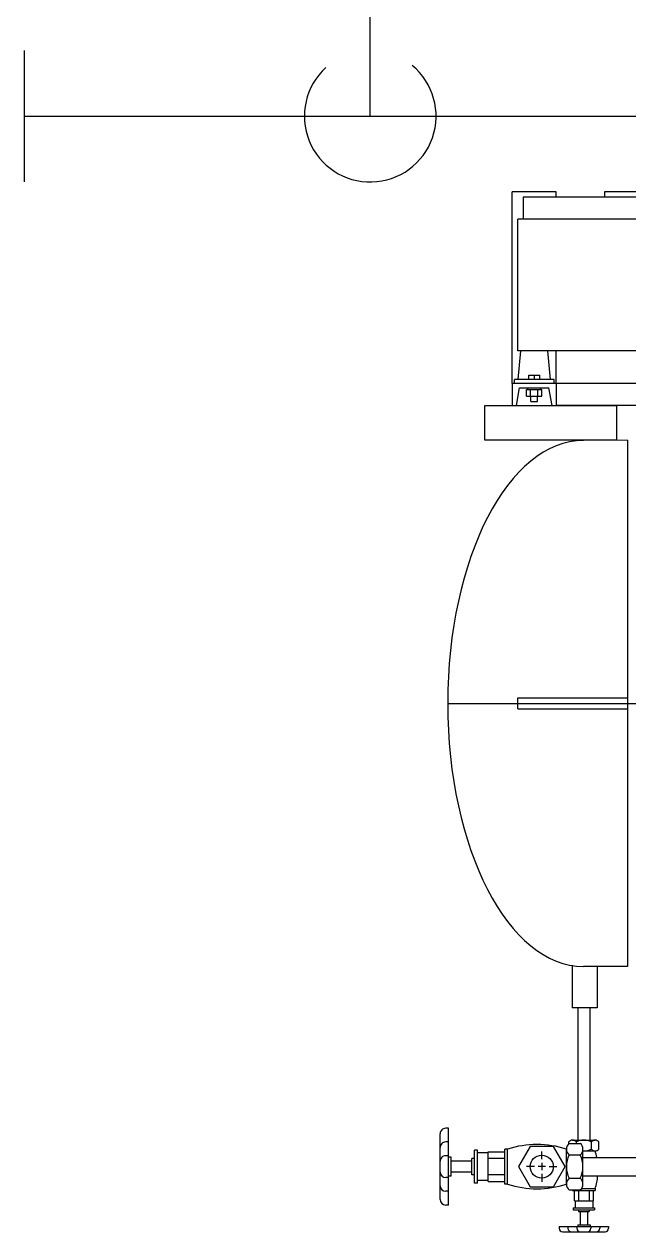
# Model space of a CAD drawing. Header units: inches. Extents: x -578 to 4567, y -980 to 6106.
# Drawn here: x 3079.7 to 3107.2, y 3575.6 to 3630.7 of the extents above; entities that cross this region are included whole.
import ezdxf

# ---------------------------------------------------------------- set-up
doc = ezdxf.new("R2010")
doc.units = ezdxf.units.IN
doc.header["$LTSCALE"] = 25.4
doc.header["$MEASUREMENT"] = 0
doc.linetypes.add('CENTERLINE', pattern=[12.755904, 9.448818, -0.944882, 1.417323, -0.944882])
doc.linetypes.add('SOLID', pattern=[0])
doc.layers.get('0').update_dxf_attribs({"linetype": 'CONTINUOUS', "lineweight": 20})
for name, color, linetype in [('3-ON', 7, 'SOLID'), ('70-ON', 7, 'SOLID'), ('HANSEN_VALVES', 3, 'CONTINUOUS'), ('OB', 3, 'CONTINUOUS'), ('PANEL', 7, 'CONTINUOUS')]:
    doc.layers.add(name, color=color, linetype=linetype)
doc.layers.add('A-AMONIA', color=7, linetype='CONTINUOUS', true_color=0x920ef1)
doc.layers.add('A-REFRIG EQPM', color=40, linetype='CONTINUOUS', true_color=0xffbf00)
doc.layers.add('NOTES', color=241, linetype='CONTINUOUS', lineweight=30)

# ---------------------------------------------------------------- blocks, each defined once
blk = doc.blocks.new('A$Cc1381af3')
at = {"color": 0, "ltscale": 3}
for p, q in [((109.796, 58.444), (109.796, 58.525)), ((112.046, 58.444), (109.796, 58.444)), ((111.885, 58.686), (109.957, 58.686)), ((110.198, 58.444), (110.198, 58.525)), ((110.6, 58.444), (110.6, 58.525)), ((110.64, 58.364), (110.64, 58.444)), ((111.202, 58.364), (111.202, 58.444)), ((111.242, 58.444), (111.242, 58.525)), ((111.644, 58.444), (111.644, 58.525)), ((112.046, 58.444), (112.046, 58.525)), ((111.202, 58.364), (110.64, 58.364)), ((110.76, 57.759), (110.76, 58.364)), ((111.082, 57.759), (111.082, 58.364)), ((111.403, 57.678), (110.439, 57.678)), ((110.439, 57.598), (110.439, 57.678)), ((111.403, 57.598), (110.439, 57.598)), ((110.519, 57.277), (110.519, 57.598)), ((111.162, 57.759), (110.68, 57.759)), ((110.68, 57.678), (110.68, 57.759)), ((111.162, 57.678), (111.162, 57.759)), ((111.323, 57.277), (111.323, 57.598)), ((111.403, 57.598), (111.403, 57.678))]:
    blk.add_line(p, q, dxfattribs=at)
at = {"color": 0}
for p, q in [((117.089, 57.462), (117.089, 53.962)), ((117.089, 57.462), (117.214, 57.462)), ((117.089, 56.837), (117.214, 56.837)), ((117.464, 57.212), (117.464, 54.212)), ((115.272, 56.337), (115.772, 56.337)), ((115.772, 56.462), (115.897, 56.462)), ((115.772, 56.462), (115.772, 54.962)), ((115.897, 56.462), (115.897, 54.962)), ((117.089, 56.212), (117.214, 56.212)), ((115.897, 56.087), (116.022, 56.087)), ((116.022, 56.087), (116.022, 55.337)), ((116.022, 55.962), (116.964, 55.962)), ((116.964, 56.15), (116.964, 55.275)), ((116.964, 56.15), (117.089, 56.15)), ((115.272, 55.087), (115.772, 55.087)), ((115.897, 55.337), (116.022, 55.337)), ((116.022, 55.462), (116.964, 55.462)), ((116.964, 55.275), (117.089, 55.275)), ((117.089, 55.213), (117.214, 55.213)), ((115.772, 54.962), (115.897, 54.962)), ((117.089, 54.587), (117.214, 54.587)), ((117.089, 53.962), (117.214, 53.962)), ((113.683, 11.507), (113.683, 12.507)), ((109.982, 11.257), (109.982, 11.507)), ((112.183, 11.507), (112.183, 11.257))]:
    blk.add_line(p, q, dxfattribs=at)
at = {"color": 0, "ltscale": 3}
for centre, start, end in [((109.957, 58.525), 90, 180), ((110.358, 58.525), 90, 180), ((110.76, 58.525), 90, 180), ((111.081, 58.525), 0, 90), ((111.483, 58.525), 0, 90), ((111.885, 58.525), 0, 90)]:
    blk.add_arc(centre, 0.161, start, end, dxfattribs=at)
at = {"color": 0}
for centre, start, end in [((117.214, 57.212), 0, 90), ((117.214, 56.587), 0, 90), ((117.214, 55.962), 0, 90), ((117.214, 55.463), 270, 0), ((117.214, 54.837), 270, 0), ((117.214, 54.212), 270, 0)]:
    blk.add_arc(centre, 0.25, start, end, dxfattribs=at)
at = {"layer": '3-ON', "color": 0, "linetype": 'Continuous'}
for p, q in [((112.839, 56.046), (112.839, 56.404)), ((112.505, 55.712), (112.147, 55.712)), ((112.672, 55.712), (113.005, 55.712)), ((112.839, 55.546), (112.839, 55.879)), ((113.172, 55.712), (113.53, 55.712)), ((112.839, 55.379), (112.839, 55.021)), ((99.683, 21.007), (112.183, 21.007)), ((99.683, 20.007), (112.183, 20.007))]:
    blk.add_line(p, q, dxfattribs=at)
at = {"layer": '70-ON', "color": 0, "linetype": 'Continuous'}
for p, q in [((110.964, 56.132), (108.464, 56.132)), ((110.964, 55.292), (108.464, 55.292))]:
    blk.add_line(p, q, dxfattribs=at)
at = {"layer": '70-ON', "color": 0}
for p, q in [((110.651, 48.466), (110.651, 54.507)), ((111.191, 48.466), (111.191, 54.507))]:
    blk.add_line(p, q, dxfattribs=at)
at = {"layer": 'HANSEN_VALVES', "color": 0, "ltscale": 3}
for p, q in [((111.353, 57.277), (110.489, 57.277)), ((110.489, 57.277), (110.489, 56.795)), ((110.68, 56.795), (110.68, 57.277)), ((111.162, 56.795), (111.162, 57.277)), ((111.353, 57.277), (111.353, 56.795)), ((111.433, 56.795), (110.409, 56.795)), ((110.409, 56.714), (110.409, 56.795)), ((111.433, 56.775), (111.433, 56.795)), ((111.031, 56.714), (110.409, 56.714)), ((110.238, 54.909), (110.238, 54.587)), ((110.964, 54.989), (110.409, 54.989)), ((110.579, 54.909), (110.579, 54.587)), ((111.262, 54.65), (111.262, 54.587)), ((111.604, 54.65), (111.604, 54.587)), ((111.433, 54.507), (110.409, 54.507))]:
    blk.add_line(p, q, dxfattribs=at)
at = {"layer": 'HANSEN_VALVES', "color": 0}
for p, q in [((111.589, 56.775), (111.089, 56.775)), ((110.964, 56.509), (110.964, 54.916)), ((111.589, 56.243), (111.089, 56.243)), ((111.714, 56.509), (111.714, 54.916)), ((114.397, 56.509), (114.522, 56.509)), ((114.397, 56.509), (114.397, 54.916)), ((114.522, 56.509), (114.522, 54.916)), ((115.272, 56.384), (114.522, 56.384)), ((115.272, 56.384), (115.272, 55.041)), ((114.522, 56.087), (115.272, 56.087)), ((111.589, 55.181), (111.089, 55.181)), ((114.522, 55.337), (115.272, 55.337)), ((111.589, 54.65), (111.089, 54.65)), ((114.397, 54.916), (114.522, 54.916)), ((115.272, 55.041), (114.522, 55.041))]:
    blk.add_line(p, q, dxfattribs=at)
blk.add_lwpolyline([(112.307, 56.632), (111.776, 55.712), (112.307, 54.792), (113.37, 54.792), (113.901, 55.712), (113.37, 56.632)], close=True, dxfattribs=at)
blk.add_circle((112.839, 55.712), 0.525, dxfattribs=at)
for centre, radius, start, end in [((111.308, 56.509), 0.345, 129.5905, 230.4095), ((111.369, 56.509), 0.345, 309.5905, 50.4095), ((112.033, 55.741), 1.07, 151.9797, 181.5351), ((110.644, 55.741), 1.07, 358.4649, 28.0203), ((113.055, 52.38), 4.341, 71.9974, 108.0026), ((112.033, 55.684), 1.07, 178.4649, 208.0203), ((110.644, 55.684), 1.07, 331.9797, 1.5351), ((111.308, 54.916), 0.345, 129.5905, 230.4095), ((111.369, 54.916), 0.345, 309.5905, 50.4095), ((113.055, 59.044), 4.341, 251.9974, 288.0026)]:
    blk.add_arc(centre, radius, start, end, dxfattribs=at)
at = {"layer": 'HANSEN_VALVES', "color": 0, "ltscale": 3}
for centre, radius, start, end in [((113.063, 55.852), 2.791, 161.9974, 174.2283), ((113.063, 55.852), 2.791, 191.5613, 198.0026), ((110.409, 54.768), 0.222, 39.5905, 140.4095), ((110.409, 54.729), 0.222, 219.5905, 320.4095), ((110.902, 54.302), 0.688, 88.4649, 118.0203), ((110.902, 55.194), 0.688, 241.9797, 271.5351), ((110.939, 54.302), 0.688, 87.979, 91.5351), ((110.939, 55.194), 0.688, 268.4649, 298.0203), ((111.433, 54.729), 0.222, 219.5905, 320.4095)]:
    blk.add_arc(centre, radius, start, end, dxfattribs=at)
at = {"layer": 'NOTES', "color": 0, "linetype": 'CENTERLINE'}
blk.add_line((117.123, 34.591), (0.812, 34.591), dxfattribs=at)
at = {"layer": 'OB', "color": 0}
for p, q in [((110.322, 46.591), (110.322, 48.466)), ((110.322, 48.466), (111.447, 48.466)), ((111.447, 46.531), (111.447, 48.466)), ((108.935, 22.591), (108.935, 46.591)), ((108.935, 46.591), (110.935, 46.582)), ((113.935, 34.841), (108.935, 34.841)), ((113.935, 34.841), (113.935, 34.341)), ((113.935, 34.341), (108.935, 34.341)), ((108.935, 22.591), (110.935, 22.6)), ((109.435, 21.007), (109.435, 22.591)), ((109.442, 22.591), (115.43, 22.591)), ((115.43, 22.591), (115.43, 21.007)), ((115.43, 21.007), (109.435, 21.007))]:
    blk.add_line(p, q, dxfattribs=at)
blk.add_ellipse((110.935, 34.591), major_axis=(0, 11.991), ratio=0.51599, start_param=3.141593, end_param=6.283185, dxfattribs=at)
at = {"layer": 'PANEL', "color": 0, "linetype": 'Continuous'}
for p, q in [((112.37, 21.007), (112.183, 21.007)), ((112.183, 20.007), (112.183, 21.007)), ((112.37, 21.007), (112.514, 20.194)), ((113.995, 21.007), (113.852, 20.194)), ((114.183, 21.007), (113.995, 21.007)), ((114.183, 20.007), (114.183, 21.007)), ((112.84, 20.585), (112.84, 20.272)), ((113.526, 20.585), (112.84, 20.585)), ((113.011, 20.585), (113.011, 20.272)), ((113.027, 20.819), (113.027, 20.585)), ((113.339, 20.819), (113.027, 20.819)), ((113.339, 20.819), (113.339, 20.585)), ((113.354, 20.585), (113.354, 20.272)), ((113.526, 20.585), (113.526, 20.272)), ((112.183, 20.007), (112.183, 18.507)), ((112.183, 20.007), (114.183, 20.007)), ((112.279, 20.007), (112.279, 19.819)), ((113.852, 20.194), (112.514, 20.194)), ((113.526, 20.272), (112.84, 20.272)), ((112.887, 20.272), (112.887, 20.194)), ((113.478, 20.272), (113.478, 20.194)), ((114.087, 20.007), (114.087, 19.819)), ((114.183, 20.007), (114.183, 11.257)), ((112.279, 19.819), (114.087, 19.819)), ((112.279, 19.819), (114.087, 19.819)), ((112.433, 19.819), (112.558, 18.507)), ((112.433, 19.819), (112.558, 18.507)), ((112.933, 19.819), (112.933, 19.616)), ((112.933, 19.819), (113.433, 19.819)), ((113.433, 19.616), (112.933, 19.616)), ((113.433, 19.616), (112.933, 19.616)), ((113.183, 19.616), (113.183, 19.819)), ((113.433, 19.819), (113.433, 19.616)), ((113.808, 18.507), (113.933, 19.819)), ((113.808, 18.507), (113.933, 19.819)), ((97.933, 18.507), (113.933, 18.507)), ((112.558, 18.507), (113.808, 18.507)), ((113.933, 18.507), (113.933, 12.507)), ((97.933, 12.507), (113.933, 12.507)), ((98.183, 11.507), (113.683, 11.507)), ((101.883, 11.257), (109.982, 11.257)), ((112.183, 11.257), (114.183, 11.257))]:
    blk.add_line(p, q, dxfattribs=at)

msp = doc.modelspace()

# ---------------------------------------------------------------- linework, layer by layer
at = {"layer": 'A-AMONIA'}
for p, q in [((3095.471215, 3626.491918), (3095.471215, 3948.126072)), ((3079.708013, 3629.491918), (3079.708013, 3623.491918)), ((3079.708013, 3626.491918), (3429.739064, 3626.491918))]:
    msp.add_line(p, q, dxfattribs=at)
msp.add_arc((3095.471215, 3626.491918), 3, 132.376867, 50.4289978, dxfattribs=at)

# ---------------------------------------------------------------- block references
at = {"layer": 'A-REFRIG EQPM', "rotation": 180}
msp.add_blockref('A$Cc1381af3', (3216.12159, 3634.304136), dxfattribs=at)

doc.saveas('drawing.dxf')
